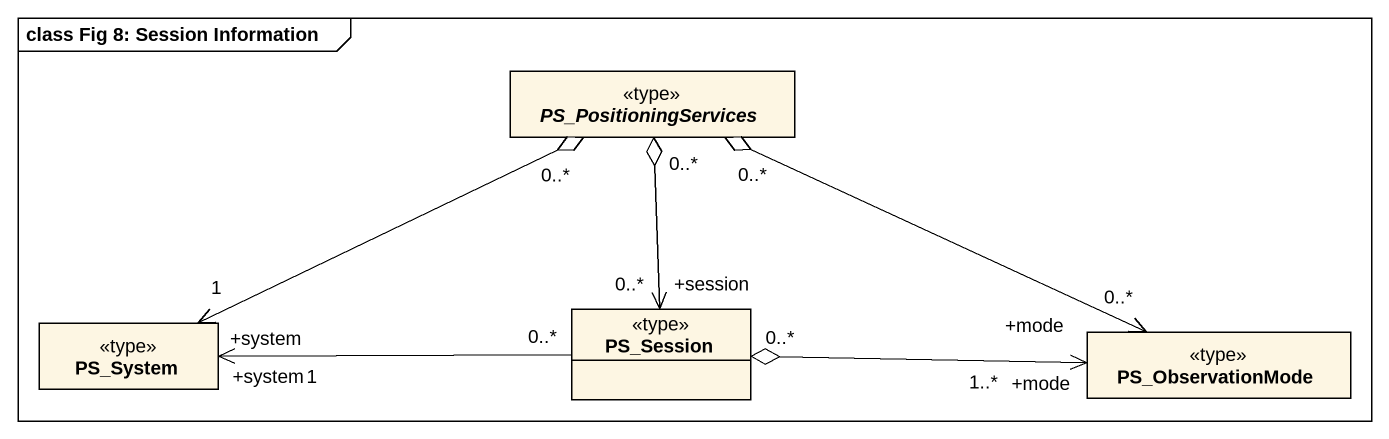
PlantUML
@startuml
mainframe class Fig 8: Session Information
hide circle
hide empty members
abstract class PS_PositioningServices <<type>>
class PS_System <<type>>
class PS_Session <<type>>
class PS_ObservationMode <<type>>
PS_PositioningServices "0..*" o-left-> "+system\n1" PS_System
PS_PositioningServices "0..*" o--> "+session\n0..*" PS_Session
PS_PositioningServices "0..*" o-right-> "+mode\n0..*" PS_ObservationMode
PS_Session "0..*" -left-> "+system\n1" PS_System
PS_Session "0..*" o-right-> "+mode\n1..*" PS_ObservationMode
@enduml
